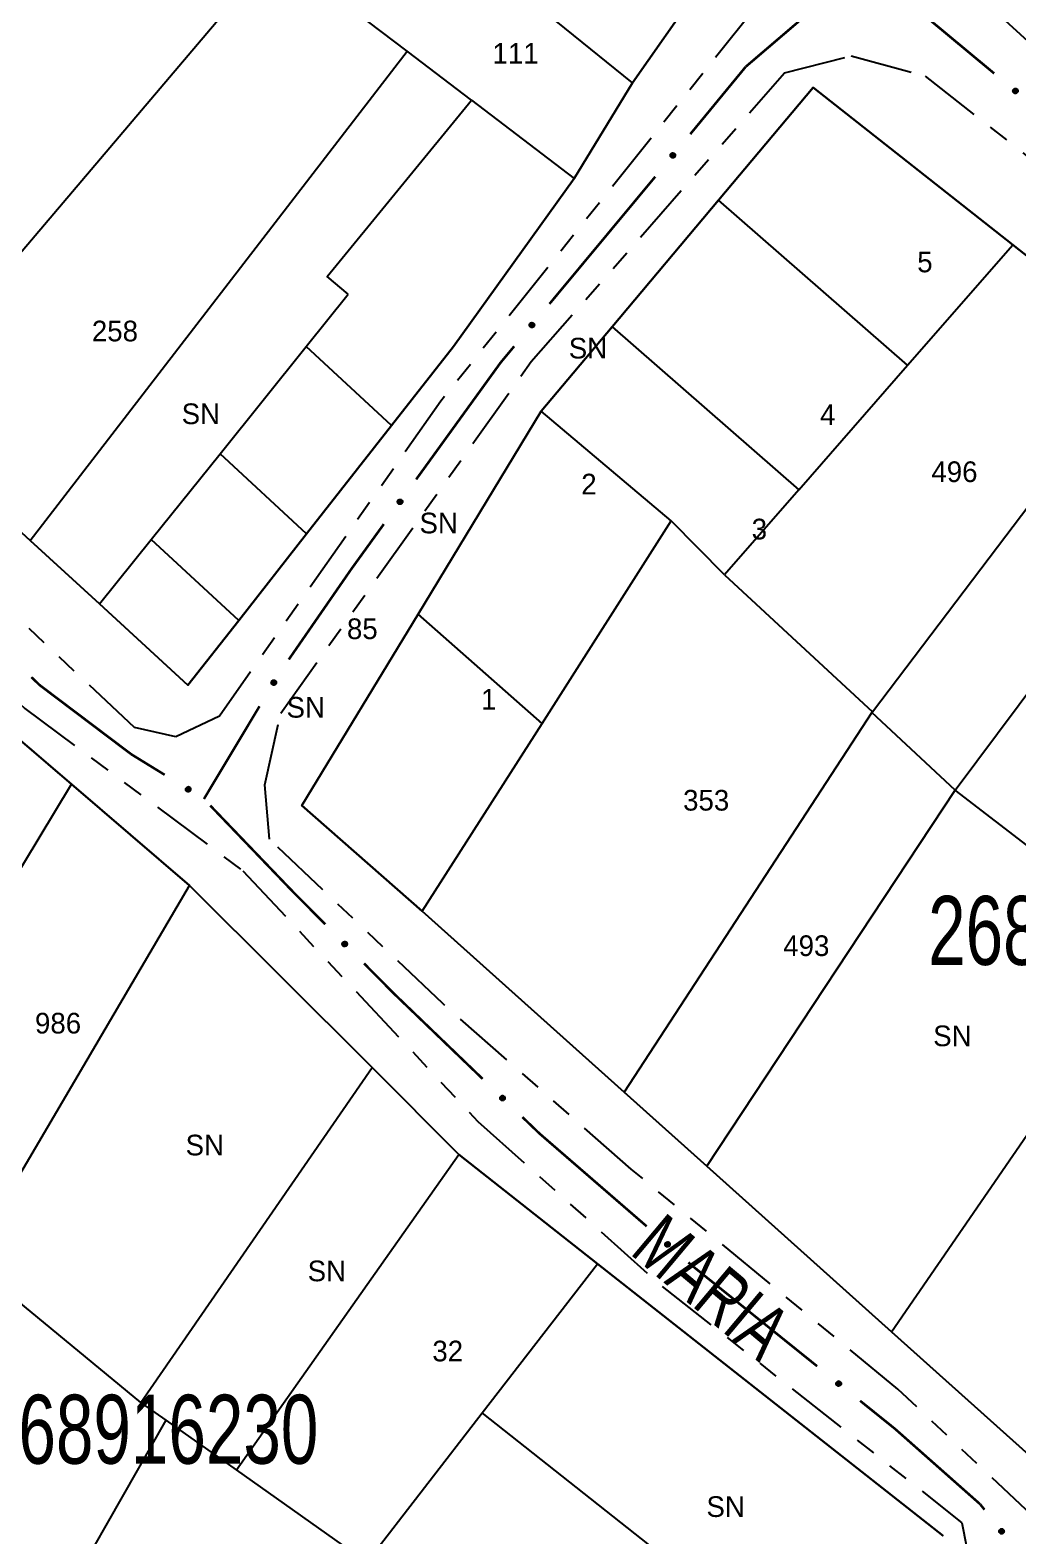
# Model space of a CAD drawing. Extents: x 209193 to 212081, y 4877574 to 4880493.
# Drawn here: x 210016.7 to 210088.3, y 4878503.2 to 4878612.5 of the extents above; entities that cross this region are included whole.
import ezdxf
from ezdxf.enums import TextEntityAlignment as Align

# ---------------------------------------------------------------- set-up
doc = ezdxf.new("R2010")
doc.units = 0
doc.header["$LTSCALE"] = 1.5
doc.header["$MEASUREMENT"] = 0
doc.linetypes.add('TRACO_25', pattern=[8, 3, -1, 1, -1, 1, -1])
for name, color, linetype in [('CD_MALHA_LOTES', 7, 'CONTINUOUS'), ('CD_TXT_QUADRA', 255, 'CONTINUOUS'), ('RU-QUADRA', 210, 'CONTINUOUS'), ('SV-EIXO-RUA-N-PAV', 6, 'CONTINUOUS'), ('SV-RUA-NAO-PAV', 7, 'CONTINUOUS'), ('SV-TXT-RUA-N-PAV', 7, 'CONTINUOUS'), ('Th_NmrPort', 1, 'CONTINUOUS')]:
    doc.layers.add(name, color=color, linetype=linetype)
doc.styles.add('ARIAL', font='ARIAL.SHX')

msp = doc.modelspace()

# ---------------------------------------------------------------- linework, layer by layer
at = {"layer": 'CD_MALHA_LOTES', "linetype": 'Continuous', "flags": 128}
for points in [[(210060.394892, 4878608.654792), (210035.837628, 4878628.512834)], [(210006.355873, 4878584.980416), (210034.52423, 4878618.177727)], [(210044.02978, 4878610.940447), (210034.52423, 4878618.177727)], [(210065.102163, 4878615.402869), (210060.394892, 4878608.654792)], [(210016.708277, 4878575.460247), (210044.02978, 4878610.940447)], [(210048.713445, 4878607.406721), (210044.02978, 4878610.940447)], [(210060.394892, 4878608.654792), (210056.151627, 4878601.711186)], [(210066.626962, 4878600.136469), (210073.495528, 4878608.305188)], [(210073.495528, 4878608.305188), (210087.961572, 4878596.901385)], [(210039.757707, 4878593.323772), (210038.225877, 4878594.605415), (210048.713445, 4878607.406721)], [(210048.713445, 4878607.406721), (210056.151627, 4878601.711186)], [(210056.151627, 4878601.711186), (210047.398804, 4878589.538363)], [(210058.905551, 4878590.953468), (210066.626962, 4878600.136469)], [(210080.334521, 4878588.16702), (210066.626962, 4878600.136469)], [(210080.334521, 4878588.16702), (210087.961572, 4878596.901385)], [(210087.961572, 4878596.901385), (210097.652668, 4878589.261746)], [(210036.721618, 4878589.535115), (210039.757707, 4878593.323772)], [(210053.757943, 4878584.831468), (210058.905551, 4878590.953468)], [(210058.905551, 4878590.953468), (210072.441565, 4878579.128147)], [(210030.466704, 4878581.74189), (210036.721618, 4878589.535115)], [(210042.899627, 4878583.79301), (210036.721618, 4878589.535115)], [(210047.398804, 4878589.538363), (210042.899627, 4878583.79301)], [(210077.784722, 4878563.033817), (210097.652668, 4878589.261746)], [(210072.441565, 4878579.128147), (210080.334521, 4878588.16702)], [(210016.708277, 4878575.460247), (210006.355873, 4878584.980416)], [(210044.826053, 4878570.105913), (210053.757943, 4878584.831468)], [(210063.196277, 4878576.883959), (210053.757943, 4878584.831468)], [(210083.782032, 4878557.340024), (210103.930605, 4878584.312752)], [(210042.899627, 4878583.79301), (210036.74563, 4878575.934488)], [(210025.470531, 4878575.516976), (210030.466704, 4878581.74189)], [(210036.74563, 4878575.934488), (210030.466704, 4878581.74189)], [(210072.441565, 4878579.128147), (210067.054998, 4878572.968879)], [(210021.723401, 4878570.84829), (210016.708277, 4878575.460247)], [(210021.723401, 4878570.84829), (210025.470531, 4878575.516976)], [(210031.828711, 4878569.655687), (210025.470531, 4878575.516976)], [(210036.74563, 4878575.934488), (210031.828711, 4878569.655687)], [(210067.054998, 4878572.968879), (210077.784722, 4878563.033817)], [(210028.141021, 4878564.946586), (210021.723401, 4878570.84829)], [(210031.828711, 4878569.655687), (210028.141021, 4878564.946586)], [(210036.409076, 4878556.229271), (210044.826053, 4878570.105913)], [(210053.820947, 4878562.188439), (210044.826053, 4878570.105913)], [(210012.57206, 4878563.864999), (210019.68812, 4878557.770538)], [(210045.127447, 4878548.561665), (210053.820947, 4878562.188439)], [(210077.739714, 4878562.985646), (210059.786677, 4878535.426262)], [(210083.782032, 4878557.340024), (210077.739714, 4878562.985646)], [(210003.409063, 4878530.777838), (210019.68812, 4878557.770538)], [(210019.68812, 4878557.770538), (210028.251919, 4878550.436178)], [(210065.76462, 4878530.069727), (210083.782032, 4878557.340024)], [(210095.800156, 4878548.11294), (210083.782032, 4878557.340024)], [(210045.127447, 4878548.561665), (210036.409076, 4878556.229271)], [(210012.238198, 4878523.204349), (210028.251919, 4878550.436178)], [(210028.251919, 4878550.436178), (210041.489693, 4878537.229209)], [(210059.786677, 4878535.426262), (210045.127447, 4878548.561665)], [(210079.169608, 4878518.058188), (210098.30544, 4878545.88096)], [(210024.729385, 4878512.925826), (210041.489693, 4878537.229209)], [(210041.489693, 4878537.229209), (210047.782721, 4878530.906784)], [(210065.76462, 4878530.069727), (210059.786677, 4878535.426262)], [(210031.655763, 4878508.029047), (210047.782721, 4878530.906784)], [(210047.782721, 4878530.906784), (210057.840704, 4878522.985265)], [(210079.169608, 4878518.058188), (210065.76462, 4878530.069727)], [(210024.729385, 4878512.925826), (210012.238198, 4878523.204349)], [(210049.488523, 4878512.168059), (210057.840704, 4878522.985265)], [(210057.840704, 4878522.985265), (210082.917046, 4878503.235508)], [(210089.137766, 4878509.126221), (210079.169608, 4878518.058188)], [(210026.552305, 4878511.637067), (210024.729385, 4878512.925826)], [(210041.124184, 4878501.335106), (210049.488523, 4878512.168059)], [(210073.744586, 4878492.959338), (210049.488523, 4878512.168059)], [(210013.860138, 4878489.380551), (210026.552305, 4878511.637067)], [(210031.655763, 4878508.029047), (210026.552305, 4878511.637067)], [(210041.124184, 4878501.335106), (210031.655763, 4878508.029047)]]:
    msp.add_lwpolyline(points, dxfattribs=at)
at = {"layer": 'CD_MALHA_LOTES', "linetype": 'Continuous'}
for points in [[(210053.820947, 4878562.188439), (210063.196277, 4878576.883959)], [(210067.054998, 4878572.968879), (210063.196277, 4878576.883959)]]:
    msp.add_lwpolyline(points, dxfattribs=at)
at = {"layer": 'RU-QUADRA', "linetype": 'Continuous', "flags": 128}
for points in [[(209962.114267, 4878626.297513), (209989.038762, 4878600.905398), (209994.980364, 4878595.441444), (210001.090281, 4878589.822705), (210006.355873, 4878584.980416), (210016.708277, 4878575.460247), (210021.723401, 4878570.84829), (210028.141021, 4878564.946586), (210031.828711, 4878569.655687), (210036.74563, 4878575.934488), (210042.899627, 4878583.79301), (210047.398804, 4878589.538363), (210056.151627, 4878601.711186), (210060.394892, 4878608.654792), (210065.102163, 4878615.402869)], [(210097.652668, 4878589.261746), (210087.961572, 4878596.901385), (210073.495528, 4878608.305188), (210066.626962, 4878600.136469), (210058.905551, 4878590.953468), (210053.757943, 4878584.831468), (210044.826053, 4878570.105913), (210036.409076, 4878556.229271), (210045.127447, 4878548.561665), (210059.786677, 4878535.426262), (210065.76462, 4878530.069727), (210079.169608, 4878518.058188), (210089.137766, 4878509.126221)], [(210082.917046, 4878503.235508), (210057.840704, 4878522.985265), (210047.782721, 4878530.906784), (210041.489693, 4878537.229209), (210028.251919, 4878550.436178), (210019.68812, 4878557.770538), (210012.57206, 4878563.864999), (210003.090342, 4878571.863178), (209993.383248, 4878580.051471), (209990.573091, 4878580.051408), (209988.012384, 4878578.011934), (209980.938768, 4878566.345117), (209977.197233, 4878558.886801), (209973.62609, 4878551.76814), (209966.520026, 4878537.603026), (209957.123668, 4878516.478866), (209973.804555, 4878508.538629), (209981.21185, 4878505.012697), (209993.872072, 4878498.950926)]]:
    msp.add_lwpolyline(points, dxfattribs=at)
at = {"layer": 'SV-EIXO-RUA-N-PAV', "const_width": 0.18}
for points in [[(210077.385626, 4878617.005432), (210086.61591, 4878609.337195)], [(210072.906296, 4878613.504853), (210069.104808, 4878610.256979)], [(210069.104808, 4878610.256979), (210068.594542, 4878609.821024)], [(210068.594542, 4878609.821024), (210064.573408, 4878604.9338)], [(210062.024619, 4878601.836041), (210054.359985, 4878592.617765)], [(210062.03195, 4878601.84495), (210062.024619, 4878601.836041)], [(210051.802648, 4878589.542049), (210051.163314, 4878588.77312)], [(210050.805213, 4878588.34243), (210044.688586, 4878579.882049)], [(210051.163314, 4878588.77312), (210050.805213, 4878588.34243)], [(210042.345025, 4878576.640488), (210040.001463, 4878573.398926)], [(210039.990109, 4878573.383221), (210035.452043, 4878566.818447)], [(210040.001463, 4878573.398926), (210039.990109, 4878573.383221)], [(210017.398366, 4878564.952289), (210016.787399, 4878565.535735)], [(210017.522221, 4878564.858766), (210017.398366, 4878564.952289)], [(210024.025129, 4878559.948407), (210017.522221, 4878564.858766)], [(210033.331506, 4878563.428848), (210029.732469, 4878557.424938)], [(210024.750244, 4878559.502182), (210024.025129, 4878559.948407)], [(210026.45356, 4878558.453987), (210024.750244, 4878559.502182)], [(210029.732469, 4878557.424938), (210029.299491, 4878556.702645)], [(210035.655774, 4878550.075882), (210029.755228, 4878556.227515)], [(210035.990812, 4878549.737799), (210035.655774, 4878550.075882)], [(210038.102512, 4878547.606901), (210035.990812, 4878549.737799)], [(210043.093977, 4878542.570059), (210040.918112, 4878544.765705)], [(210043.749101, 4878541.940132), (210043.093977, 4878542.570059)], [(210049.515766, 4878536.395262), (210043.749101, 4878541.940132)], [(210053.642701, 4878532.427055), (210052.399098, 4878533.622827)], [(210053.850425, 4878532.247197), (210053.642701, 4878532.427055)], [(210061.410357, 4878525.701402), (210053.850425, 4878532.247197)], [(210064.732386, 4878522.825011), (210064.43433, 4878523.083084)], [(210065.204376, 4878522.445342), (210064.732386, 4878522.825011)], [(210073.775502, 4878515.550721), (210065.204376, 4878522.445342)], [(210079.421404, 4878511.009152), (210076.892275, 4878513.043586)], [(210079.986098, 4878510.509259), (210079.421404, 4878511.009152)], [(210085.596575, 4878505.542607), (210079.986098, 4878510.509259)], [(210085.911754, 4878505.145482), (210085.596575, 4878505.542607)]]:
    msp.add_lwpolyline(points, dxfattribs=at)
at = {"layer": 'SV-EIXO-RUA-N-PAV'}
for points in [[(210088.114117, 4878608.235643), (210088.162749, 4878608.240835), (210088.205608, 4878608.235352), (210088.240038, 4878608.22049), (210088.267038, 4878608.199424), (210088.292233, 4878608.174762), (210088.31215, 4878608.144292), (210088.326763, 4878608.105578), (210088.332313, 4878608.05683), (210088.323811, 4878608.013294), (210088.311047, 4878607.97876), (210088.290702, 4878607.949341), (210088.266333, 4878607.925266), (210088.233999, 4878607.905625), (210088.194621, 4878607.891199), (210088.145468, 4878607.886804), (210088.103488, 4878607.892468), (210088.070563, 4878607.907717), (210088.041116, 4878607.928358), (210088.015696, 4878607.953845), (210087.996318, 4878607.983867), (210087.981864, 4878608.02354), (210087.978169, 4878608.072112), (210087.98334, 4878608.114047), (210087.998123, 4878608.147177), (210088.019097, 4878608.17571), (210088.043526, 4878608.201281), (210088.073321, 4878608.222577), (210088.114117, 4878608.235643)], [(210063.478974, 4878603.430386), (210063.484396, 4878603.381779), (210063.479116, 4878603.338895), (210063.464418, 4878603.304395), (210063.443481, 4878603.277295), (210063.418938, 4878603.251983), (210063.388563, 4878603.231922), (210063.349918, 4878603.217125), (210063.301197, 4878603.211344), (210063.257622, 4878603.219639), (210063.223028, 4878603.23224), (210063.193512, 4878603.252445), (210063.169323, 4878603.276699), (210063.149528, 4878603.30894), (210063.134915, 4878603.348249), (210063.130287, 4878603.397381), (210063.135752, 4878603.439387), (210063.150845, 4878603.472384), (210063.171346, 4878603.501928), (210063.196712, 4878603.52747), (210063.226642, 4878603.546989), (210063.266246, 4878603.561631), (210063.3148, 4878603.565556), (210063.356759, 4878603.560585), (210063.389959, 4878603.545959), (210063.418591, 4878603.525121), (210063.444278, 4878603.500813), (210063.465714, 4878603.471119), (210063.478974, 4878603.430386)], [(210053.257821, 4878591.120009), (210053.262992, 4878591.071374), (210053.257492, 4878591.028518), (210053.242616, 4878590.994094), (210053.221539, 4878590.967103), (210053.196866, 4878590.941917), (210053.166388, 4878590.922014), (210053.127668, 4878590.907416), (210053.078918, 4878590.901885), (210053.035386, 4878590.910406), (210053.000857, 4878590.923184), (210052.971446, 4878590.943541), (210052.947382, 4878590.96792), (210052.927754, 4878591.000262), (210052.913343, 4878591.039645), (210052.908969, 4878591.0888), (210052.914649, 4878591.130779), (210052.929912, 4878591.163697), (210052.950565, 4878591.193135), (210052.976063, 4878591.218545), (210053.006093, 4878591.237911), (210053.045772, 4878591.252349), (210053.094345, 4878591.256023), (210053.136278, 4878591.250836), (210053.169402, 4878591.236039), (210053.197926, 4878591.215053), (210053.223488, 4878591.190614), (210053.244771, 4878591.16081), (210053.257821, 4878591.120009)], [(210043.690194, 4878578.313211), (210043.698642, 4878578.265037), (210043.696051, 4878578.221907), (210043.683537, 4878578.186557), (210043.664333, 4878578.158202), (210043.641419, 4878578.131406), (210043.612356, 4878578.109487), (210043.574711, 4878578.092305), (210043.526446, 4878578.083492), (210043.482438, 4878578.08905), (210043.447124, 4878578.099465), (210043.416405, 4878578.117787), (210043.390747, 4878578.140483), (210043.368978, 4878578.171425), (210043.351937, 4878578.209744), (210043.34425, 4878578.258491), (210043.34708, 4878578.300757), (210043.360082, 4878578.334632), (210043.378698, 4878578.365399), (210043.402419, 4878578.392474), (210043.431072, 4878578.413826), (210043.469684, 4878578.430913), (210043.517898, 4878578.437863), (210043.560085, 4878578.435522), (210043.594134, 4878578.422998), (210043.624012, 4878578.403989), (210043.651167, 4878578.381333), (210043.674416, 4878578.353036), (210043.690194, 4878578.313211)], [(210034.528091, 4878565.210888), (210034.540644, 4878565.163618), (210034.541766, 4878565.120424), (210034.532332, 4878565.08413), (210034.515634, 4878565.054231), (210034.495105, 4878565.025567), (210034.468032, 4878565.001234), (210034.432001, 4878564.980883), (210034.384671, 4878564.967958), (210034.340348, 4878564.969717), (210034.304271, 4878564.977062), (210034.272091, 4878564.992679), (210034.24458, 4878565.013088), (210034.220234, 4878565.042046), (210034.199967, 4878565.078761), (210034.188123, 4878565.126668), (210034.187313, 4878565.169021), (210034.197359, 4878565.203887), (210034.213265, 4878565.236138), (210034.234574, 4878565.265151), (210034.261287, 4878565.288883), (210034.29829, 4878565.309223), (210034.345729, 4878565.320287), (210034.387961, 4878565.321576), (210034.422959, 4878565.312022), (210034.454359, 4878565.295648), (210034.483359, 4878565.275408), (210034.508952, 4878565.249212), (210034.528091, 4878565.210888)], [(210028.221551, 4878557.236739), (210028.174137, 4878557.224738), (210028.130934, 4878557.224119), (210028.094752, 4878557.233974), (210028.065049, 4878557.251019), (210028.036626, 4878557.27188), (210028.01261, 4878557.299235), (210027.99268, 4878557.3355), (210027.980307, 4878557.382977), (210027.982582, 4878557.427277), (210027.990346, 4878557.463266), (210028.006336, 4878557.495262), (210028.027065, 4878557.522534), (210028.056304, 4878557.546541), (210028.093252, 4878557.566379), (210028.141294, 4878557.577665), (210028.183653, 4878557.577981), (210028.2184, 4878557.56753), (210028.250464, 4878557.55125), (210028.279227, 4878557.529605), (210028.302647, 4878557.502617), (210028.322554, 4878557.46538), (210028.333065, 4878557.417816), (210028.333863, 4878557.375571), (210028.323902, 4878557.340686), (210028.307164, 4878557.30948), (210028.286587, 4878557.280717), (210028.260095, 4878557.255431), (210028.221551, 4878557.236739)], [(210039.533258, 4878546.006761), (210039.484352, 4878546.00629), (210039.442223, 4878546.015885), (210039.409389, 4878546.034001), (210039.384549, 4878546.057576), (210039.361852, 4878546.084556), (210039.344971, 4878546.116806), (210039.334163, 4878546.15675), (210039.333346, 4878546.205806), (210039.346012, 4878546.248317), (210039.36205, 4878546.281458), (210039.385141, 4878546.308775), (210039.41172, 4878546.330385), (210039.4458, 4878546.346812), (210039.486386, 4878546.35737), (210039.535734, 4878546.356998), (210039.576972, 4878546.347308), (210039.60827, 4878546.328951), (210039.635586, 4878546.305563), (210039.658427, 4878546.277741), (210039.674816, 4878546.245988), (210039.685372, 4878546.205105), (210039.68436, 4878546.156403), (210039.675165, 4878546.115163), (210039.657252, 4878546.083615), (210039.633621, 4878546.057241), (210039.606837, 4878546.034147), (210039.575125, 4878546.015828), (210039.533258, 4878546.006761)], [(210050.984704, 4878534.830109), (210050.935823, 4878534.828457), (210050.893475, 4878534.837033), (210050.860213, 4878534.854352), (210050.834811, 4878534.877321), (210050.811471, 4878534.903745), (210050.793816, 4878534.935579), (210050.782048, 4878534.97525), (210050.780047, 4878535.024273), (210050.791683, 4878535.067077), (210050.806918, 4878535.100595), (210050.829343, 4878535.128461), (210050.855393, 4878535.150706), (210050.889066, 4878535.167951), (210050.929386, 4878535.179484), (210050.978728, 4878535.180303), (210051.020188, 4878535.171611), (210051.05192, 4878535.154015), (210051.079792, 4878535.131293), (210051.103298, 4878535.10403), (210051.120448, 4878535.072682), (210051.131988, 4878535.032065), (210051.132151, 4878534.983353), (210051.123953, 4878534.941903), (210051.106807, 4878534.909932), (210051.083819, 4878534.882995), (210051.0576, 4878534.859262), (210051.02634, 4878534.840183), (210050.984704, 4878534.830109)], [(210062.958908, 4878524.214973), (210062.91018, 4878524.210775), (210062.867443, 4878524.217131), (210062.833323, 4878524.232692), (210062.806758, 4878524.254304), (210062.782071, 4878524.279476), (210062.762781, 4878524.310345), (210062.74896, 4878524.349349), (210062.744406, 4878524.398201), (210062.753794, 4878524.441553), (210062.76726, 4878524.47582), (210062.788202, 4878524.504818), (210062.813056, 4878524.52839), (210062.845785, 4878524.547368), (210062.885448, 4878524.560988), (210062.934681, 4878524.564379), (210062.976537, 4878524.55786), (210063.009144, 4878524.541942), (210063.038163, 4878524.520705), (210063.063059, 4878524.494705), (210063.08182, 4878524.464293), (210063.095461, 4878524.424333), (210063.098164, 4878524.375696), (210063.092139, 4878524.333876), (210063.076683, 4878524.301054), (210063.055132, 4878524.272955), (210063.030186, 4878524.247887), (210062.999962, 4878524.227204), (210062.958908, 4878524.214973)], [(210075.376847, 4878514.121322), (210075.328303, 4878514.115363), (210075.285363, 4878514.120168), (210075.250703, 4878514.134484), (210075.223373, 4878514.15512), (210075.197791, 4878514.179382), (210075.177395, 4878514.209533), (210075.162172, 4878514.248011), (210075.155852, 4878514.296665), (210075.163665, 4878514.34033), (210075.175882, 4878514.375061), (210075.19576, 4878514.404798), (210075.219745, 4878514.429255), (210075.251765, 4878514.449405), (210075.290909, 4878514.464452), (210075.339987, 4878514.469623), (210075.382052, 4878514.464623), (210075.415213, 4878514.449896), (210075.444982, 4878514.429723), (210075.470803, 4878514.404641), (210075.490652, 4878514.374929), (210075.505732, 4878514.335489), (210075.510193, 4878514.286982), (210075.505686, 4878514.244971), (210075.491429, 4878514.211611), (210075.470908, 4878514.18275), (210075.446886, 4878514.156796), (210075.417431, 4878514.135032), (210075.376847, 4878514.121322)], [(210087.158165, 4878503.397928), (210087.109503, 4878503.402829), (210087.068682, 4878503.416992), (210087.038036, 4878503.438603), (210087.015934, 4878503.464763), (210086.996337, 4878503.494072), (210086.983098, 4878503.52798), (210086.976742, 4878503.56887), (210086.981315, 4878503.617719), (210086.998572, 4878503.658582), (210087.018152, 4878503.689761), (210087.044103, 4878503.714378), (210087.072894, 4878503.732939), (210087.108571, 4878503.745526), (210087.150071, 4878503.751563), (210087.19908, 4878503.745775), (210087.239004, 4878503.731616), (210087.268098, 4878503.709934), (210087.292681, 4878503.683688), (210087.31233, 4878503.653527), (210087.325133, 4878503.620166), (210087.331136, 4878503.578371), (210087.324783, 4878503.530075), (210087.311116, 4878503.490094), (210087.289847, 4878503.460703), (210087.263464, 4878503.437083), (210087.234306, 4878503.41707), (210087.200774, 4878503.402343), (210087.158165, 4878503.397928)]]:
    msp.add_lwpolyline(points, close=True, dxfattribs=at)
for points in [[(210087.978169, 4878608.072112), (210088.233999, 4878607.905625)], [(210087.981784, 4878608.090922), (210088.245858, 4878607.917661)], [(210087.981864, 4878608.02354), (210088.194621, 4878607.891199)], [(210087.98334, 4878608.114047), (210088.266333, 4878607.925266)], [(210087.983948, 4878608.046549), (210088.211641, 4878607.899964)], [(210087.992909, 4878608.127803), (210088.275875, 4878607.938846)], [(210087.994847, 4878608.002015), (210088.163781, 4878607.893602)], [(210087.996318, 4878607.983867), (210088.145468, 4878607.886804)], [(210087.998123, 4878608.147177), (210088.290702, 4878607.949341)], [(210088.009751, 4878607.966571), (210088.11923, 4878607.893359)], [(210088.010332, 4878608.159452), (210088.297852, 4878607.963164)], [(210088.015696, 4878607.953845), (210088.103488, 4878607.892468)], [(210088.019097, 4878608.17571), (210088.311047, 4878607.97876)], [(210088.034925, 4878608.186918), (210088.314742, 4878608.000578)], [(210088.043526, 4878608.201281), (210088.323811, 4878608.013294)], [(210088.061972, 4878608.208798), (210088.324818, 4878608.03833)], [(210088.073321, 4878608.222577), (210088.332313, 4878608.05683)], [(210088.093217, 4878608.22719), (210088.325625, 4878608.082009)], [(210088.114117, 4878608.235643), (210088.326763, 4878608.105578)], [(210088.140722, 4878608.237395), (210088.313499, 4878608.129337)], [(210088.162749, 4878608.240835), (210088.31215, 4878608.144292)], [(210088.187194, 4878608.237815), (210088.294752, 4878608.164425)], [(210088.205608, 4878608.235352), (210088.292233, 4878608.174762)], [(210063.226642, 4878603.546989), (210063.130287, 4878603.397381)], [(210063.266246, 4878603.561631), (210063.134915, 4878603.348249)], [(210063.196712, 4878603.52747), (210063.135752, 4878603.439387)], [(210063.20941, 4878603.533474), (210063.136718, 4878603.423649)], [(210063.244783, 4878603.548546), (210063.137172, 4878603.3791)], [(210063.289265, 4878603.559657), (210063.143761, 4878603.33127)], [(210063.3148, 4878603.565556), (210063.149528, 4878603.30894)], [(210063.333627, 4878603.562031), (210063.16162, 4878603.297139)], [(210063.356759, 4878603.560585), (210063.169323, 4878603.276699)], [(210063.37056, 4878603.55108), (210063.182948, 4878603.267221)], [(210063.389959, 4878603.545959), (210063.193512, 4878603.252445)], [(210063.402291, 4878603.533808), (210063.20737, 4878603.24536)], [(210063.418591, 4878603.525121), (210063.223028, 4878603.23224)], [(210063.429874, 4878603.509346), (210063.244863, 4878603.228648)], [(210063.444278, 4878603.500813), (210063.257622, 4878603.219639)], [(210063.451882, 4878603.482403), (210063.282663, 4878603.218751)], [(210063.465714, 4878603.471119), (210063.301197, 4878603.211344)], [(210063.470421, 4878603.451246), (210063.326344, 4878603.218151)], [(210063.478974, 4878603.430386), (210063.349918, 4878603.217125)], [(210063.480852, 4878603.403789), (210063.373614, 4878603.230502)], [(210063.484396, 4878603.381779), (210063.388563, 4878603.231922)], [(210063.481492, 4878603.35732), (210063.408613, 4878603.249415)], [(210063.479116, 4878603.338895), (210063.418938, 4878603.251983)], [(210053.006093, 4878591.237911), (210052.908969, 4878591.0888)], [(210053.045772, 4878591.252349), (210052.913343, 4878591.039645)], [(210052.976063, 4878591.218545), (210052.914649, 4878591.130779)], [(210052.988792, 4878591.224485), (210052.915535, 4878591.115036)], [(210053.024241, 4878591.239374), (210052.915759, 4878591.070485)], [(210053.06878, 4878591.250255), (210052.922101, 4878591.022622)], [(210053.094345, 4878591.256023), (210052.927754, 4878591.000262)], [(210053.113154, 4878591.252401), (210052.939785, 4878590.988398)], [(210053.136278, 4878591.250836), (210052.947382, 4878590.96792)], [(210053.15003, 4878591.24126), (210052.960958, 4878590.958372)], [(210053.169402, 4878591.236039), (210052.971446, 4878590.943541)], [(210053.181671, 4878591.223825), (210052.985267, 4878590.936385)], [(210053.197926, 4878591.215053), (210053.000857, 4878590.923184)], [(210053.209128, 4878591.199221), (210053.022673, 4878590.91948)], [(210053.223488, 4878591.190614), (210053.035386, 4878590.910406)], [(210053.230997, 4878591.172165), (210053.060422, 4878590.909388)], [(210053.244771, 4878591.16081), (210053.078918, 4878590.901885)], [(210053.249376, 4878591.140912), (210053.1041, 4878590.908563)], [(210053.257821, 4878591.120009), (210053.127668, 4878590.907416)], [(210053.259561, 4878591.093403), (210053.151433, 4878590.92067)], [(210053.262992, 4878591.071374), (210053.166388, 4878590.922014)], [(210053.259962, 4878591.046931), (210053.186528, 4878590.939403)], [(210053.257492, 4878591.028518), (210053.196866, 4878590.941917)], [(210043.431072, 4878578.413826), (210043.34425, 4878578.258491)], [(210043.402419, 4878578.392474), (210043.34708, 4878578.300757)], [(210043.414718, 4878578.399261), (210043.349028, 4878578.28511)], [(210043.469684, 4878578.430913), (210043.351937, 4878578.209744)], [(210043.44908, 4878578.416513), (210043.352263, 4878578.240676)], [(210043.492781, 4878578.43038), (210043.361826, 4878578.193351)], [(210043.517898, 4878578.437863), (210043.368978, 4878578.171425)], [(210043.536908, 4878578.43552), (210043.381783, 4878578.160401)], [(210043.560085, 4878578.435522), (210043.390747, 4878578.140483)], [(210043.574453, 4878578.426898), (210043.404938, 4878578.131875)], [(210043.594134, 4878578.422998), (210043.416405, 4878578.117787)], [(210043.607201, 4878578.411641), (210043.430677, 4878578.111582)], [(210043.624012, 4878578.403989), (210043.447124, 4878578.099465)], [(210043.636258, 4878578.38895), (210043.469141, 4878578.097244)], [(210043.651167, 4878578.381333), (210043.482438, 4878578.08905)], [(210043.659906, 4878578.363434), (210043.507485, 4878578.089728)], [(210043.674416, 4878578.353036), (210043.526446, 4878578.083492)], [(210043.680355, 4878578.333496), (210043.551119, 4878578.091857)], [(210043.690194, 4878578.313211), (210043.574711, 4878578.092305)], [(210043.69373, 4878578.286783), (210043.597525, 4878578.107136)], [(210043.698642, 4878578.265037), (210043.612356, 4878578.109487)], [(210043.697271, 4878578.240445), (210043.631275, 4878578.128199)], [(210043.696051, 4878578.221907), (210043.641419, 4878578.131406)], [(210034.261287, 4878565.288883), (210034.188123, 4878565.126668)], [(210034.278998, 4878565.293107), (210034.197635, 4878565.109607)], [(210034.29829, 4878565.309223), (210034.199967, 4878565.078761)], [(210034.321347, 4878565.310675), (210034.211227, 4878565.063278)], [(210034.345729, 4878565.320287), (210034.220234, 4878565.042046)], [(210034.36487, 4878565.319585), (210034.233939, 4878565.032163)], [(210034.387961, 4878565.321576), (210034.24458, 4878565.013088)], [(210034.403016, 4878565.314218), (210034.259457, 4878565.00573)], [(210034.422959, 4878565.312022), (210034.272091, 4878564.992679)], [(210034.436953, 4878565.301829), (210034.286844, 4878564.987722)], [(210034.454359, 4878565.295648), (210034.304271, 4878564.977062)], [(210034.467851, 4878565.281716), (210034.326397, 4878564.976739)], [(210034.234574, 4878565.265151), (210034.187313, 4878565.169021)], [(210034.246244, 4878565.272968), (210034.190597, 4878565.153599)], [(210034.483359, 4878565.275408), (210034.340348, 4878564.969717)], [(210034.493602, 4878565.258325), (210034.365245, 4878564.972543)], [(210034.508952, 4878565.249212), (210034.384671, 4878564.967958)], [(210034.516547, 4878565.230253), (210034.408535, 4878564.978411)], [(210034.528091, 4878565.210888), (210034.432001, 4878564.980883)], [(210034.533882, 4878565.184862), (210034.453458, 4878564.997618)], [(210034.540644, 4878565.163618), (210034.468032, 4878565.001234)], [(210034.541389, 4878565.138998), (210034.485274, 4878565.0215)], [(210034.541766, 4878565.120424), (210034.495105, 4878565.025567)], [(210028.260095, 4878557.255431), (210027.980307, 4878557.382977)], [(210028.286587, 4878557.280717), (210027.982582, 4878557.427277)], [(210028.269387, 4878557.270673), (210027.985117, 4878557.402349)], [(210028.293076, 4878557.29615), (210027.989766, 4878557.441146)], [(210028.307164, 4878557.30948), (210027.990346, 4878557.463266)], [(210028.241049, 4878557.248057), (210027.990481, 4878557.358994)], [(210028.221551, 4878557.236739), (210027.99268, 4878557.3355)], [(210028.313547, 4878557.326812), (210028.001208, 4878557.480568)], [(210028.323902, 4878557.340686), (210028.006336, 4878557.495262)], [(210028.195459, 4878557.231251), (210028.009164, 4878557.31385)], [(210028.174137, 4878557.224738), (210028.01261, 4878557.299235)], [(210028.32633, 4878557.360603), (210028.019534, 4878557.507743)], [(210028.333863, 4878557.375571), (210028.027065, 4878557.522534)], [(210028.149511, 4878557.224279), (210028.032674, 4878557.281758)], [(210028.130934, 4878557.224119), (210028.036626, 4878557.27188)], [(210028.33214, 4878557.398684), (210028.046262, 4878557.532952)], [(210028.333065, 4878557.417816), (210028.056304, 4878557.546541)], [(210028.323737, 4878557.442308), (210028.077639, 4878557.5553)], [(210028.322554, 4878557.46538), (210028.093252, 4878557.566379)], [(210028.306663, 4878557.484859), (210028.124123, 4878557.568352)], [(210028.302647, 4878557.502617), (210028.141294, 4878557.577665)], [(210028.286908, 4878557.517845), (210028.168194, 4878557.574877)], [(210028.279227, 4878557.529605), (210028.183653, 4878557.577981)], [(210039.575125, 4878546.015828), (210039.333346, 4878546.205806)], [(210039.533258, 4878546.006761), (210039.334163, 4878546.15675)], [(210039.554877, 4878546.013158), (210039.337571, 4878546.180099)], [(210039.587752, 4878546.028447), (210039.342592, 4878546.223496)], [(210039.484352, 4878546.00629), (210039.344971, 4878546.116806)], [(210039.506608, 4878546.007587), (210039.345072, 4878546.131822)], [(210039.606837, 4878546.034147), (210039.346012, 4878546.248317)], [(210039.616785, 4878546.047613), (210039.356266, 4878546.260099)], [(210039.460313, 4878546.011656), (210039.360344, 4878546.095087)], [(210039.442223, 4878546.015885), (210039.361852, 4878546.084556)], [(210039.633621, 4878546.057241), (210039.36205, 4878546.281458)], [(210039.643914, 4878546.072577), (210039.376689, 4878546.295707)], [(210039.657252, 4878546.083615), (210039.385141, 4878546.308775)], [(210039.664312, 4878546.102396), (210039.400911, 4878546.317789)], [(210039.675165, 4878546.115163), (210039.41172, 4878546.330385)], [(210039.678946, 4878546.13803), (210039.432834, 4878546.335978)], [(210039.68436, 4878546.156403), (210039.4458, 4878546.346812)], [(210039.681077, 4878546.182404), (210039.468599, 4878546.350289)], [(210039.685372, 4878546.205105), (210039.486386, 4878546.35737)], [(210039.674528, 4878546.227783), (210039.516851, 4878546.352)], [(210039.674816, 4878546.245988), (210039.535734, 4878546.356998)], [(210039.663115, 4878546.2645), (210039.561216, 4878546.34794)], [(210039.658427, 4878546.277741), (210039.576972, 4878546.347308)], [(210051.02634, 4878534.840183), (210050.780047, 4878535.024273)], [(210050.984704, 4878534.830109), (210050.782048, 4878534.97525)], [(210051.006162, 4878534.837025), (210050.784891, 4878534.998675)], [(210051.038658, 4878534.853103), (210050.788864, 4878535.04218)], [(210051.0576, 4878534.859262), (210050.791683, 4878535.067077)], [(210050.958042, 4878534.830291), (210050.793555, 4878534.950592)], [(210050.935823, 4878534.828457), (210050.793816, 4878534.935579)], [(210051.06722, 4878534.872964), (210050.80165, 4878535.079102)], [(210051.083819, 4878534.882995), (210050.806918, 4878535.100595)], [(210050.911661, 4878534.833242), (210050.809708, 4878534.914237)], [(210050.893475, 4878534.837033), (210050.811471, 4878534.903745)], [(210051.09374, 4878534.898575), (210050.821209, 4878535.115193)], [(210051.106807, 4878534.909932), (210050.829343, 4878535.128461)], [(210051.113411, 4878534.928878), (210050.844891, 4878535.137853)], [(210051.123953, 4878534.941903), (210050.855393, 4878535.150706)], [(210051.127182, 4878534.964854), (210050.876366, 4878535.156806)], [(210051.132151, 4878534.983353), (210050.889066, 4878535.167951)], [(210051.128241, 4878535.009267), (210050.911775, 4878535.171976)], [(210051.131988, 4878535.032065), (210050.929386, 4878535.179484)], [(210051.120599, 4878535.054475), (210050.959971, 4878535.174851)], [(210051.120448, 4878535.072682), (210050.978728, 4878535.180303)], [(210051.108304, 4878535.090906), (210051.004422, 4878535.171863)], [(210051.103298, 4878535.10403), (210051.020188, 4878535.171611)], [(210062.999962, 4878524.227204), (210062.744406, 4878524.398201)], [(210062.958908, 4878524.214973), (210062.74896, 4878524.349349)], [(210062.979977, 4878524.222998), (210062.750578, 4878524.37289)], [(210063.011591, 4878524.240749), (210062.752277, 4878524.416543)], [(210063.030186, 4878524.247887), (210062.753794, 4878524.441553)], [(210062.932273, 4878524.213764), (210062.761737, 4878524.325325)], [(210062.91018, 4878524.210775), (210062.762781, 4878524.310345)], [(210063.039078, 4878524.262072), (210062.763121, 4878524.454082)], [(210063.055132, 4878524.272955), (210062.76726, 4878524.47582)], [(210062.885802, 4878524.214293), (210062.779764, 4878524.289861)], [(210063.064226, 4878524.289031), (210062.780771, 4878524.491143)], [(210062.867443, 4878524.217131), (210062.782071, 4878524.279476)], [(210063.076683, 4878524.301054), (210062.788202, 4878524.504818)], [(210063.082291, 4878524.320318), (210062.803239, 4878524.515008)], [(210063.092139, 4878524.333876), (210062.813056, 4878524.52839)], [(210063.094167, 4878524.356964), (210062.833683, 4878524.535576)], [(210063.098164, 4878524.375696), (210062.845785, 4878524.547368)], [(210063.092909, 4878524.401372), (210062.868253, 4878524.552572)], [(210063.095461, 4878524.424333), (210062.885448, 4878524.560988)], [(210063.08292, 4878524.446119), (210062.916233, 4878524.557956)], [(210063.08182, 4878524.464293), (210062.934681, 4878524.564379)], [(210063.068742, 4878524.481859), (210062.96078, 4878524.55729)], [(210063.063059, 4878524.494705), (210062.976537, 4878524.55786)], [(210075.417431, 4878514.135032), (210075.155852, 4878514.296665)], [(210075.376847, 4878514.121322), (210075.162172, 4878514.248011)], [(210075.397611, 4878514.130105), (210075.162937, 4878514.271595)], [(210075.428562, 4878514.148989), (210075.163054, 4878514.315281)], [(210075.446886, 4878514.156796), (210075.163665, 4878514.34033)], [(210075.455259, 4878514.171293), (210075.172532, 4878514.353188)], [(210075.350273, 4878514.119151), (210075.17581, 4878514.224465)], [(210075.470908, 4878514.18275), (210075.175882, 4878514.375061)], [(210075.328303, 4878514.115363), (210075.177395, 4878514.209533)], [(210075.479415, 4878514.199145), (210075.188829, 4878514.390864)], [(210075.303813, 4878514.117997), (210075.195109, 4878514.189677)], [(210075.491429, 4878514.211611), (210075.19576, 4878514.404798)], [(210075.285363, 4878514.120168), (210075.197791, 4878514.179382)], [(210075.496335, 4878514.231065), (210075.210418, 4878514.415526)], [(210075.505686, 4878514.244971), (210075.219745, 4878514.429255)], [(210075.506876, 4878514.268117), (210075.240098, 4878514.437183)], [(210075.510193, 4878514.286982), (210075.251765, 4878514.449405)], [(210075.504012, 4878514.31245), (210075.27403, 4878514.455419)], [(210075.505732, 4878514.335489), (210075.290909, 4878514.464452)], [(210075.49241, 4878514.356807), (210075.321784, 4878514.462537)], [(210075.490652, 4878514.374929), (210075.339987, 4878514.469623)], [(210075.476947, 4878514.39201), (210075.366325, 4878514.463483)], [(210075.470803, 4878514.404641), (210075.382052, 4878514.464623)], [(210087.158165, 4878503.397928), (210086.976742, 4878503.56887)], [(210087.200774, 4878503.402343), (210086.981315, 4878503.617719)], [(210087.180356, 4878503.401912), (210086.982693, 4878503.591703)], [(210087.109503, 4878503.402829), (210086.983098, 4878503.52798)], [(210087.131767, 4878503.401675), (210086.984847, 4878503.542894)], [(210087.214711, 4878503.413499), (210086.992448, 4878503.634286)], [(210087.086198, 4878503.410802), (210086.995994, 4878503.504705)], [(210087.068682, 4878503.416992), (210086.996337, 4878503.494072)], [(210087.234306, 4878503.41707), (210086.998572, 4878503.658582)], [(210087.245672, 4878503.429362), (210087.010058, 4878503.669167)], [(210087.263464, 4878503.437083), (210087.018152, 4878503.689761)], [(210087.275379, 4878503.451196), (210087.034267, 4878503.702317)], [(210087.289847, 4878503.460703), (210087.044103, 4878503.714378)], [(210087.298926, 4878503.478595), (210087.060767, 4878503.721607)], [(210087.311116, 4878503.490094), (210087.072894, 4878503.732939)], [(210087.317385, 4878503.512407), (210087.094494, 4878503.73618)], [(210087.324783, 4878503.530075), (210087.108571, 4878503.745526)], [(210087.324374, 4878503.55628), (210087.131614, 4878503.746478)], [(210087.331136, 4878503.578371), (210087.150071, 4878503.751563)], [(210087.322848, 4878503.602103), (210087.179762, 4878503.742881)], [(210087.325133, 4878503.620166), (210087.19908, 4878503.745775)], [(210087.315535, 4878503.639851), (210087.223414, 4878503.733974)], [(210087.31233, 4878503.653527), (210087.239004, 4878503.731616)]]:
    msp.add_lwpolyline(points, dxfattribs=at)
at = {"layer": 'SV-RUA-NAO-PAV', "linetype": 'TRACO_25'}
msp.add_polyline3d([(209919.901785, 4878756.014214, 7.346127), (209951.042285, 4878730.017543, 7.346127), (209977.847631, 4878707.734534, 8.445575), (210012.72158, 4878678.753627, 9.036019), (210041.567184, 4878656.990516, 9.05638), (210052.076888, 4878653.79167, 9.422863), (210062.565813, 4878647.773632, 9.494123), (210071.934621, 4878641.555626, 9.504303), (210078.163418, 4878635.937377, 9.473763), (210079.04175, 4878629.719178, 9.473763), (210076.709872, 4878623.390939, 9.677364), (210046.487738, 4878585.561094, 10.267809), (210030.42053, 4878562.707279, 10.308529), (210027.269943, 4878561.217635, 10.308529), (210024.269957, 4878561.877378, 10.023487), (210012.372375, 4878573.043909, 7.79405), (209996.734716, 4878584.690218, 7.335947), (209977.029937, 4878607.59321, 8.353954), (209967.072127, 4878617.540134, 8.649177), (209952.644859, 4878630.356135, 9.148001), (209935.968444, 4878646.721069, 8.862958), (209918.781734, 4878662.116269, 8.191073), (209900.724768, 4878676.761664, 7.488648), (209884.743254, 4878689.318566, 7.234146)], dxfattribs=at)
for points in [[(210207.91, 4878526.36, 9.579477), (210244.15, 4878568.12, 10.403429), (210245.55, 4878571.18, 10.424556), (210244.64, 4878573.58, 10.509064), (210207.32, 4878607.57, 11.068928), (210164.961382, 4878647.206112, 11.682839), (210134.437909, 4878677.026876, 11.7032), (210132.807751, 4878676.786908, 11.69302), (210130.937429, 4878675.997092, 11.214556), (210110.130858, 4878656.412233, 9.300702), (210088.62278, 4878631.508882, 9.321062), (210084.830652, 4878624.570784, 9.463583), (210083.809129, 4878619.262282, 9.463583), (210085.747982, 4878614.713629, 9.534843), (210118.201585, 4878584.972886, 10.003127), (210150.066379, 4878559.660859, 10.766633), (210179.371305, 4878535.348489, 11.051675), (210198.368064, 4878519.763384, 10.37979), (210201.078326, 4878520.163331, 10.38997), (210202.718829, 4878521.652941, 10.38997)], [(210194.235909, 4878512.795287, 10.552851), (210169.986557, 4878483.833037, 10.074388), (210150.819885, 4878463.548416, 9.514483), (210144.61781, 4878457.290069, 9.494123), (210125.101439, 4878474.384729, 10.308529), (210098.485965, 4878496.167885, 10.36961), (210079.629801, 4878513.882382, 10.542671), (210060.293128, 4878529.84737, 10.512131), (210046.625679, 4878541.853621, 10.40015), (210034.048271, 4878553.789916, 10.40015), (210033.709337, 4878557.718783, 10.46123), (210034.880843, 4878562.937314, 10.583391), (210053.038897, 4878588.43042, 10.42051), (210071.415707, 4878609.374835, 9.972587), (210076.246322, 4878610.624586, 9.972587), (210081.606213, 4878609.145131, 9.982767), (210107.692011, 4878588.641596, 10.593572), (210128.378194, 4878570.627226, 11.072035), (210149.264347, 4878552.462904, 11.357078), (210175.870063, 4878531.559495, 10.949874), (210193.726549, 4878515.214583, 10.746273)], [(209954.653517, 4878516.428825, 5.584973), (209969.743587, 4878549.84959, 5.971817), (209984.4419, 4878576.982148, 6.531721), (209989.433347, 4878581.21105, 6.816763), (209994.353636, 4878581.261147, 6.837123), (210000.342977, 4878577.662313, 6.969464), (210016.309898, 4878563.276797, 8.862958), (210032.127526, 4878551.480534, 10.043847), (210049.163463, 4878533.316125, 10.471411), (210062.540905, 4878521.339859, 10.491771), (210084.277387, 4878504.195263, 10.501951), (210084.60693, 4878502.475763, 10.501951), (210083.446272, 4878500.326353, 10.613932), (210057.396764, 4878470.82056, 10.613932), (210055.002728, 4878467.628512, 9.992947), (210052.289487, 4878468.107319, 9.992947), (210032.507144, 4878477.581718, 9.840246), (210006.709036, 4878489.657674, 9.331242), (209972.091627, 4878506.052193, 6.287399), (209955.393075, 4878514.679343, 5.483173)]]:
    msp.add_polyline3d(points, close=True, dxfattribs=at)

# ---------------------------------------------------------------- texts
at = {"layer": 'CD_TXT_QUADRA', "style": 'ARIAL', "width": 0.7}
for s, p in [('268916240', (210081.824085, 4878544.665724)), ('268916230', (210013.126135, 4878508.479656))]:
    msp.add_text(s, height=5, dxfattribs=at).set_placement(p)
at = {"layer": 'SV-TXT-RUA-N-PAV', "style": 'ARIAL', "width": 0.7}
msp.add_text('MARIA', height=4, rotation=320, dxfattribs=at).set_placement((210060.110005, 4878523.741512))
at = {"layer": 'Th_NmrPort', "color": 1}
for s, p in [('111', (210050.226547, 4878610.790518)), ('5', (210081.034075, 4878595.661759)), ('258', (210021.171539, 4878590.649132)), ('SN', (210055.758655, 4878589.406857)), ('SN', (210027.682699, 4878584.646126)), ('4', (210073.983605, 4878584.576292)), ('496', (210082.06173, 4878580.442714)), ('2', (210056.665755, 4878579.544924)), ('SN', (210044.932371, 4878576.720696)), ('3', (210069.026047, 4878576.281373)), ('85', (210039.672088, 4878569.04945)), ('1', (210049.401746, 4878563.935461)), ('SN', (210035.288519, 4878563.35081)), ('353', (210064.052129, 4878556.610269)), ('493', (210071.316139, 4878546.058334)), ('986', (210017.045714, 4878540.43817)), ('SN', (210082.190699, 4878539.518155)), ('SN', (210027.969553, 4878531.595063)), ('SN', (210036.821291, 4878522.464725)), ('32', (210045.864842, 4878516.654283)), ('SN', (210065.745639, 4878505.367293))]:
    msp.add_text(s, height=1.5, dxfattribs=at).set_placement(p, align=Align.MIDDLE_LEFT)

doc.saveas('drawing.dxf')
